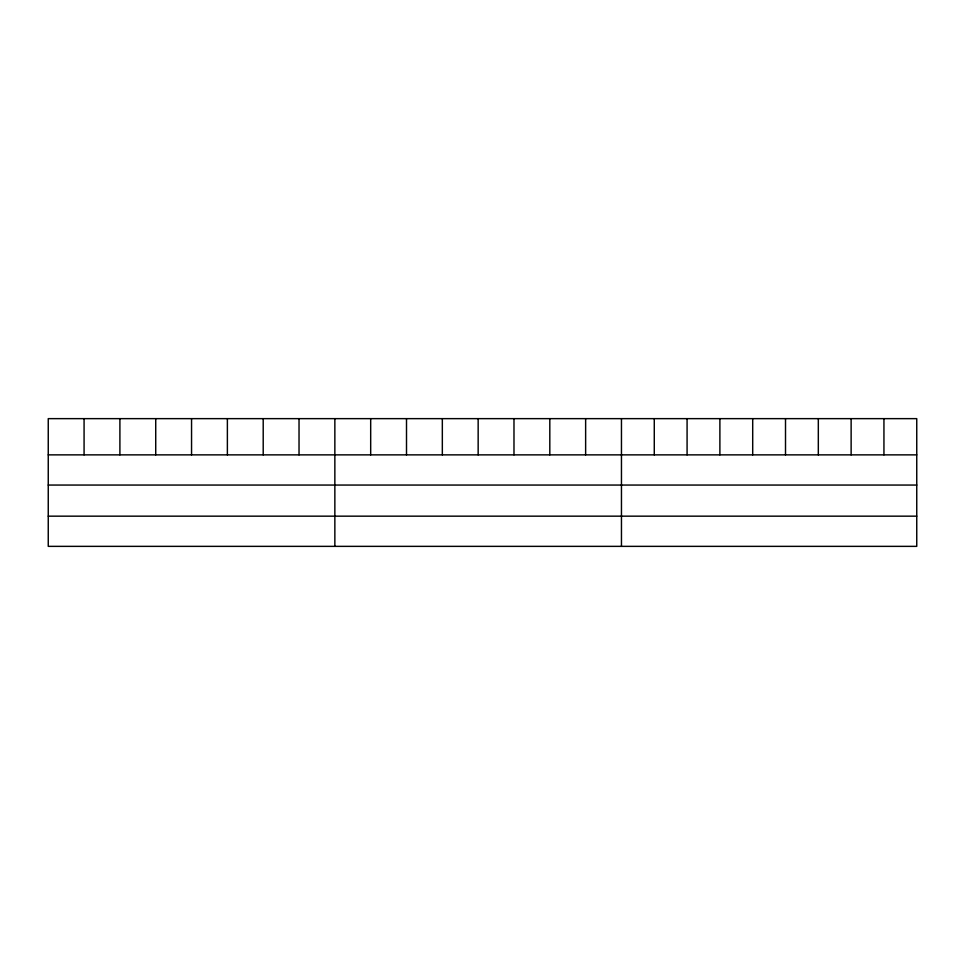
<?xml version="1.0" encoding="UTF-8"?>
<svg xmlns="http://www.w3.org/2000/svg" width="965" height="965" viewBox="0 0 965 965"><rect width="100%" height="100%" fill="white"/><g stroke="black" fill="none" stroke-linecap="round" stroke-linejoin="round"><path stroke-width="1.45" d="M916.75 485.057L916.75 418.641L48.25 418.641L48.25 546.359L916.75 546.359L916.75 485.057L48.25 485.057M48.25 454.865L916.75 454.865M48.25 516.166L916.75 516.166M883.94 418.641L883.94 454.865M851.13 418.641L851.13 454.865M818.32 418.641L818.32 454.865M785.51 418.641L785.51 454.865M752.7 418.641L752.7 454.865M719.89 418.641L719.89 454.865M687.08 418.641L687.08 454.865M654.27 418.641L654.27 454.865M621.46 418.641L621.46 546.359M585.634 418.641L585.634 454.865M549.809 418.641L549.809 454.865M513.983 418.641L513.983 454.865M478.157 418.641L478.157 454.865M442.332 418.641L442.332 454.865M406.506 418.641L406.506 454.865M370.681 418.641L370.681 454.865M334.855 418.641L334.855 546.359M299.029 418.641L299.029 454.865M263.204 418.641L263.204 454.865M227.378 418.641L227.378 454.865M191.553 418.641L191.553 454.865M155.727 418.641L155.727 454.865M119.901 418.641L119.901 454.865M84.076 418.641L84.076 454.865"/></g></svg>
